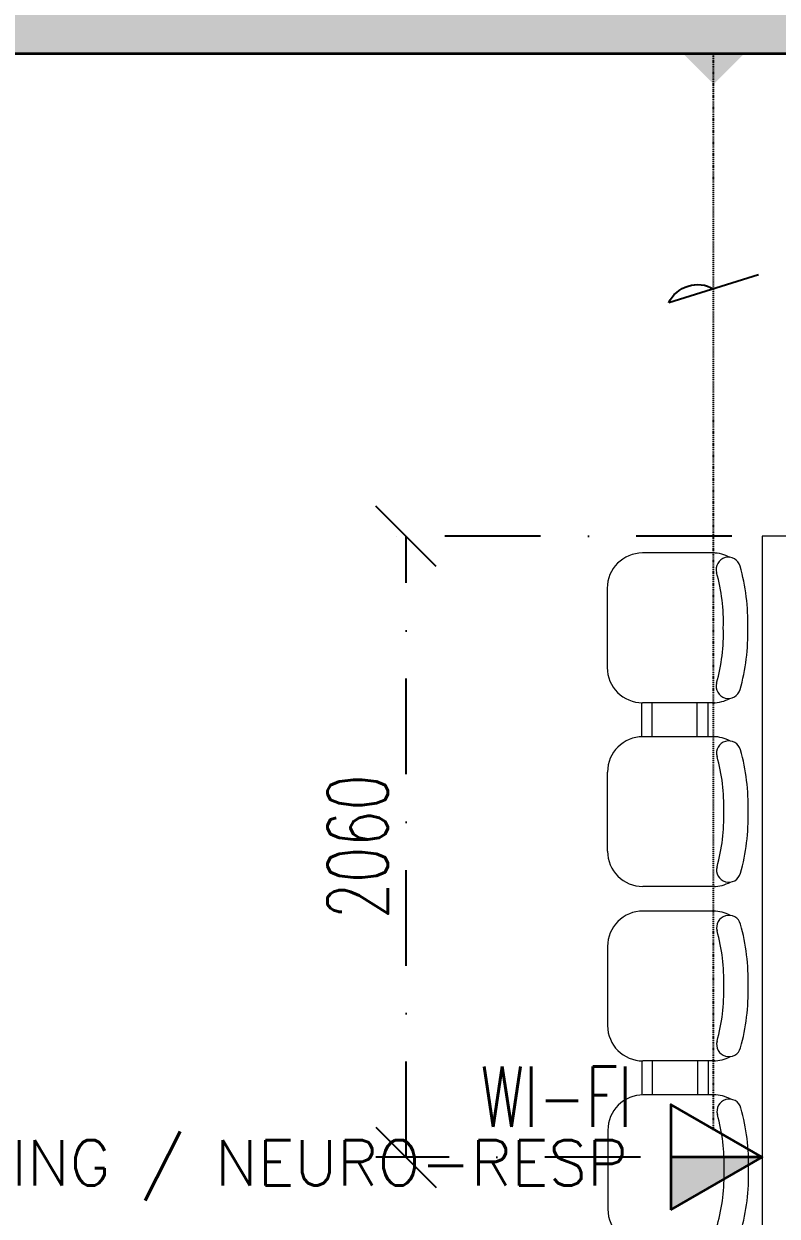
# Model space of a CAD drawing. Header units: inches. Extents: x -12418 to 57169, y -29325 to 19878.
# Drawn here: x 38448 to 40947, y -11003 to -7047 of the extents above; entities that cross this region are included whole.
import ezdxf
from ezdxf import colors
from ezdxf.entities.mleader import LeaderData, LeaderLine
from ezdxf.enums import TextEntityAlignment as Align
from ezdxf.math import Vec2, Vec3

# ---------------------------------------------------------------- set-up
doc = ezdxf.new("R2010")
doc.units = ezdxf.units.IN
doc.header["$LTSCALE"] = 25
doc.header["$MEASUREMENT"] = 0
doc.linetypes.add('DASHDOT', pattern=[25.4, 12.7, -6.35, 0, -6.35])
doc.layers.get('0').update_dxf_attribs({"color": 8})
doc.layers.get('Defpoints').update_dxf_attribs({"color": 8})
doc.layers.add('0 @ 50', color=8, linetype='Continuous')
doc.layers.add('T-WIRE', color=140, linetype='Continuous')
for name, color, linetype, lineweight in [('00-Ground Floor$0$72_EGR_BASE_TEXT', 252, 'Continuous', 5), ('00-Ground Floor$0$LOADING', 253, 'Continuous', 5), ('00-Ground Floor$0$Walls', 251, 'Continuous', 5), ('E-LITE-CLNG-CNDT', 6, 'DASHDOT', 35), ('T-CABL-TRAY', 60, 'Continuous', 35), ('T-DATA-CLNG-COND', 51, 'DASHDOT', 25), ('T-DATA-CLNG-COND @ 100', 51, 'DASHDOT', 25), ('T-DATA-DEVC-TYPE', 2, 'Continuous', 25), ('T-DATA-DIM', 251, 'DASHDOT', 25), ('T-DATA-DIM @ 100', 251, 'DASHDOT', 25), ('T-DATA-TEXT @ 100', 2, 'Continuous', 25), ('T-DATA-WALL @ 100', 33, 'Continuous', 35)]:
    doc.layers.add(name, color=color, linetype=linetype, lineweight=lineweight)
doc.styles.add('00-Ground Floor$0$SIMPLEX', font='SIMPLEX.shx', dxfattribs={"height": 150})
doc.styles.add('00-Ground Floor$0$Standard', font='arial.ttf')
doc.styles.add('DC_Elc_Romans', font='elc_romans.shx', dxfattribs={"width": 0.7})
doc.styles.add('DC_Simplex', font='SIMPLEX.shx', dxfattribs={"width": 0.7})
doc.dimstyles.new('DevCad-MM', dxfattribs={"dimscale": 0.01, "dimtxt": 2, "dimasz": 2, "dimexe": 1, "dimexo": 1, "dimgap": 0.6, "dimtad": 1, "dimdec": 0, "dimrnd": 10, "dimzin": 1, "dimdsep": 46, "dimtxsty": 'DC_Simplex', "dimblk1": 'OBLIQUE', "dimblk2": 'OBLIQUE', "dimsah": 1, "dimcen": 3, "dimclrd": 256, "dimclre": 256, "dimclrt": 45, "dimadec": 0, "dimazin": 0, "dimtfac": 1, "dimtdec": 0, "dimtix": 1, "dimtmove": 2, "dimatfit": 2, "dimldrblk": 'OBLIQUE', "dimfxl": 1, "dimtolj": 1, "dimtzin": 0, "dimarcsym": 0})

# ---------------------------------------------------------------- blocks, each defined once
blk = doc.blocks.new('00-Ground Floor$0$3 seats beam chair')
at = {"layer": '00-Ground Floor$0$LOADING', "ltscale": 20}
for p, q in [((-740534, -1008988.2), (-740317.9, -1008988.2)), ((-740534, -1008988.2), (-740295.5, -1008988.2)), ((-740178.3, -1009367.9), (-740178.3, -1009105.4)), ((-740534, -1009485), (-740295.5, -1009485)), ((-740511, -1009485), (-740511, -1009602.9)), ((-740474.9, -1009485), (-740474.9, -1009602.9)), ((-740325, -1009485), (-740325, -1009602.9)), ((-740290.3, -1009484.9), (-740290.3, -1009602.9)), ((-740534, -1009602.8), (-740295.5, -1009602.8)), ((-740178.3, -1009720), (-740178.3, -1009982.5)), ((-740534, -1010099.7), (-740295.5, -1010099.7)), ((-740534, -1010099.7), (-740317.9, -1010099.7)), ((-740512.3, -1010099.6), (-740512.3, -1010212.3)), ((-740476.2, -1010099.6), (-740476.2, -1010212.3)), ((-740326.3, -1010099.6), (-740326.3, -1010212.3)), ((-740291.5, -1010099.6), (-740291.5, -1010212.4)), ((-740535.3, -1010212.3), (-740319.1, -1010212.3)), ((-740535.3, -1010212.3), (-740296.7, -1010212.3)), ((-740179.5, -1010592), (-740179.5, -1010329.5)), ((-740535.3, -1010709.2), (-740296.7, -1010709.2)), ((-740512.3, -1010821.9), (-740512.3, -1010709.2)), ((-740476.2, -1010821.9), (-740476.2, -1010709.2)), ((-740326.3, -1010821.9), (-740326.3, -1010709.2)), ((-740291.5, -1010821.9), (-740291.5, -1010709.1)), ((-740534, -1010821.8), (-740295.5, -1010821.8)), ((-740534, -1010821.8), (-740317.9, -1010821.8)), ((-740178.3, -1011201.5), (-740178.3, -1010939)), ((-740534, -1011318.7), (-740295.5, -1011318.7))]:
    blk.add_line(p, q, dxfattribs=at)
for centre, radius, start, end in [((-740580.4, -1009042.7), 40.5, 344.361, 164.361), ((-740528.8, -1009105.4), 117.2, 90, 118.9699), ((-740295.5, -1009105.4), 117.2, 0, 90), ((-739957.4, -1009217.1), 687.4, 164.361, 181.6247), ((-739957.4, -1009217.1), 606.4, 164.361, 181.8419), ((-739957.4, -1009256.1), 687.4, 178.3753, 195.639), ((-739957.4, -1009256.1), 606.4, 178.1581, 195.639), ((-740295.5, -1009367.9), 117.2, 270, 0), ((-740580.4, -1009430.5), 40.5, 195.639, 15.639), ((-740528.8, -1009367.9), 117.2, 241.0301, 270), ((-740580.4, -1009657.4), 40.5, 344.361, 164.361), ((-740528.8, -1009720), 117.2, 90, 118.9699), ((-740295.5, -1009720), 117.2, 0, 90), ((-739957.4, -1009831.8), 687.4, 164.361, 181.6247), ((-739957.4, -1009831.8), 606.4, 164.361, 181.8419), ((-739957.4, -1009870.8), 687.4, 178.3753, 195.639), ((-739957.4, -1009870.8), 606.4, 178.1581, 195.639), ((-740295.5, -1009982.5), 117.2, 270, 0), ((-740580.4, -1010045.1), 40.5, 195.639, 15.639), ((-740528.8, -1009982.5), 117.2, 241.0301, 270), ((-740581.6, -1010266.9), 40.5, 344.361, 164.361), ((-740530.1, -1010329.5), 117.2, 90, 118.9699), ((-740296.7, -1010329.5), 117.2, 0, 90), ((-739958.7, -1010441.3), 687.4, 164.361, 181.6247), ((-739958.7, -1010441.3), 606.4, 164.361, 181.8419), ((-739958.7, -1010480.3), 687.4, 178.3753, 195.639), ((-739958.7, -1010480.3), 606.4, 178.1581, 195.639), ((-740296.7, -1010592), 117.2, 270, 0), ((-740581.6, -1010654.6), 40.5, 195.639, 15.639), ((-740530.1, -1010592), 117.2, 241.0301, 270), ((-740528.8, -1010939), 117.2, 90, 118.9699), ((-740295.5, -1010939), 117.2, 0, 90), ((-740580.4, -1010876.4), 40.5, 344.361, 164.361), ((-739957.4, -1011050.8), 687.4, 164.361, 181.6247), ((-739957.4, -1011050.8), 606.4, 164.361, 181.8419), ((-739957.4, -1011089.8), 687.4, 178.3753, 195.639), ((-739957.4, -1011089.8), 606.4, 178.1581, 195.639), ((-740295.5, -1011201.5), 117.2, 270, 0), ((-740580.4, -1011264.1), 40.5, 195.639, 15.639), ((-740528.8, -1011201.5), 117.2, 241.0301, 270)]:
    blk.add_arc(centre, radius, start, end, dxfattribs=at)
at = {"layer": '00-Ground Floor$0$LOADING', "ltscale": 10, "style": '00-Ground Floor$0$Standard'}
blk.add_attdef('NMF0003', text='', height=50, dxfattribs=at).set_placement((-740377, -1009031.1), align=Align.TOP_CENTER)
blk = doc.blocks.new('00-Ground Floor$0$seater 2')
at = {"layer": '00-Ground Floor$0$LOADING', "ltscale": 20}
for p, q in [((-944247.6, -393623.3, 0), (-943985.1, -393623.3, 0)), ((-943375.6, -393622, 0), (-943638.1, -393622, 0)), ((-944364.8, -393979, 0), (-944364.8, -393740.4, 0)), ((-943755.2, -393735.3, 0), (-943868, -393735.3, 0)), ((-943867.9, -393979, 0), (-943867.9, -393740.4, 0)), ((-943867.9, -393979, 0), (-943867.9, -393762.9, 0)), ((-943755.3, -393977.8, 0), (-943755.3, -393739.2, 0)), ((-943755.3, -393977.8, 0), (-943755.3, -393761.6, 0)), ((-943258.4, -393977.8, 0), (-943258.4, -393739.2, 0)), ((-943755.2, -393770, 0), (-943867.9, -393770, 0)), ((-943755.2, -393919.9, 0), (-943867.9, -393919.9, 0)), ((-943755.2, -393956, 0), (-943867.9, -393956, 0))]:
    blk.add_line(p, q, dxfattribs=at)
for centre, radius, start, end in [((-944247.6, -393740.4, 0), 117.2, 90, 180), ((-943985.1, -393740.4, 0), 117.2, 0, 90), ((-943638.1, -393739.2, 0), 117.2, 90, 180), ((-943375.6, -393739.2, 0), 117.2, 0, 90), ((-944247.6, -393973.8, 0), 117.2, 180, 208.9699), ((-944310.2, -394025.3, 0), 40.5, 74.361, 254.361), ((-944135.8, -393402.4, 0), 606.4, 254.361, 271.8419), ((-944096.8, -393402.4, 0), 606.4, 268.1581, 285.639), ((-943922.5, -394025.3, 0), 40.5, 285.639, 105.639), ((-943985.1, -393973.8, 0), 117.2, 331.0301, 0), ((-943638.1, -393972.5, 0), 117.2, 180, 208.9699), ((-943700.7, -394024.1, 0), 40.5, 74.361, 254.361), ((-943526.3, -393401.1, 0), 606.4, 254.361, 271.8419), ((-943487.3, -393401.1, 0), 606.4, 268.1581, 285.639), ((-943312.9, -394024.1, 0), 40.5, 285.639, 105.639), ((-943375.6, -393972.5, 0), 117.2, 331.0301, 0), ((-944135.8, -393402.4, 0), 687.4, 254.361, 271.6247), ((-944096.8, -393402.4, 0), 687.4, 268.3753, 285.639), ((-943526.3, -393401.1, 0), 687.4, 254.361, 271.6247), ((-943487.3, -393401.1, 0), 687.4, 268.3753, 285.639)]:
    blk.add_arc(centre, radius, start, end, dxfattribs=at)
blk = doc.blocks.new('00-Ground Floor')
at = {"layer": '00-Ground Floor$0$Walls'}
for p, q in [((43777.5, -8747.4, 0), (40897.1, -8747.4, 0)), ((40897.1, -8747.4, 0), (40897.1, -12867.4, 0))]:
    blk.add_line(p, q, dxfattribs=at)
at = {"layer": '00-Ground Floor$0$LOADING'}
for name, p, rotation in [('00-Ground Floor$0$seater 2', (-353238.7, 934455.5, 0), 90.00000000000001), ('00-Ground Floor$0$3 seats beam chair', (-699793.7, -1021309.7, 0), 180)]:
    blk.add_blockref(name, p, dxfattribs=dict(at, rotation=rotation))
at = {"layer": '00-Ground Floor$0$72_EGR_BASE_TEXT', "insert": (38375.4, -10750.8), "char_height": 150, "attachment_point": 2, "style": '00-Ground Floor$0$SIMPLEX'}
blk.add_mtext('RECEPTION AND WAITING / NEURO-RESP', dxfattribs=at)
blk = doc.blocks.new('*U43')
blk.add_hatch(color=254).paths.add_polyline_path([(-3.031, 1.75), (-3.031, 0), (0, 0)])
blk.add_line((0, 0), (-3.031, 0))
blk.add_lwpolyline([(-3.031, 1.75), (0, 0), (-3.031, -1.75)], close=True)
at = {"layer": 'T-DATA-DEVC-TYPE', "style": 'DC_Simplex', "width": 0.7, "flags": 8}
blk.add_attdef('DC_TYPE', (2.682, 5.634), '', height=2, rotation=360, dxfattribs=at)
blk = doc.blocks.new('*U114')
at = {"lineweight": 0}
h = blk.add_hatch(dxfattribs=at)
h.set_pattern_fill('HEX', color=253, scale=8, angle=90, style=0)
h.set_pattern_definition([(90, (5e-10, 4813.436), (-43.99409, 2e-12), [25.4, -50.8]), (210, (5e-10, 4813.436), (21.99705, -38.1), [25.4, -50.8]), (150, (5e-10, 4838.836), (-21.99705, -38.1), [25.4, -50.8])])
h.paths.add_polyline_path([(0, -10106), (150, -10106), (150, 0), (0, 0)])
at = {"color": 0}
blk.add_line((150, 0), (150, -10106), dxfattribs=at)
blk = doc.blocks.new('*U73')
blk.add_hatch(color=256).paths.add_polyline_path([(0, -1), (1, 0), (0, 1)])
blk = doc.blocks.new('W-TEL')
blk.add_line((-66, -212.7), (66, 212.7))
blk.add_arc((130.7, 76), 151.2, 115.3301, 210.179)
blk = doc.blocks.new('*U118')
at = {"layer": 'T-WIRE', "xscale": -0.006999999999825377, "yscale": 0.006999999999970897, "zscale": 0.006999999999999999}
blk.add_blockref('W-TEL', (0, 0), dxfattribs=at)
blk = doc.blocks.new('_OBLIQUE')
at = {"color": 0, "linetype": 'ByBlock'}
blk.add_line((-0.5, -0.5), (0.5, 0.5), dxfattribs=at)
blk = doc.blocks.new('*D179')
at = {"layer": 'Defpoints', "color": 0, "transparency": 16777216}
for p in [(39716, -8747.4), (40897.1, -8747.4, 0), (40594, -10807.4, 0)]:
    blk.add_point(p, dxfattribs=at)
at = {"layer": 'T-DATA-DIM', "lineweight": -2, "transparency": 16777216}
for p, q in [((40797.1, -8747.4), (39616, -8747.4)), ((39716, -10807.4), (39716, -8747.4)), ((40494, -10807.4), (39616, -10807.4))]:
    blk.add_line(p, q, dxfattribs=at)
at = {"layer": 'T-DATA-DIM', "lineweight": -2, "transparency": 16777216, "xscale": 200, "yscale": 200, "zscale": 200}
for p, rotation in [((39716, -8747.4), 90), ((39716, -10807.4), 270)]:
    blk.add_blockref('_OBLIQUE', p, dxfattribs=dict(at, rotation=rotation))
at = {"layer": 'T-DATA-DIM', "color": 45, "transparency": 16777216, "insert": (39556, -9777.4), "char_height": 200, "attachment_point": 5, "rotation": 90, "style": 'DC_Simplex'}
blk.add_mtext('\\A1;2060', dxfattribs=at)

msp = doc.modelspace()

# ---------------------------------------------------------------- linework, layer by layer
at = {"layer": 'T-DATA-CLNG-COND', "ltscale": 0.01, "elevation": 0}
msp.add_lwpolyline([(40736.4, -10717.7), (40736.4, -7147.4)], dxfattribs=at)

# ---------------------------------------------------------------- block references
at = {"layer": '0 @ 50', "xscale": 100, "yscale": 100, "zscale": 100, "rotation": 90.00000000000001}
msp.add_blockref('*U118', (40736.4, -7926.8), dxfattribs=at)
at = {"layer": 'E-LITE-CLNG-CNDT'}
msp.add_blockref('00-Ground Floor', (0, 0), dxfattribs=at)
at = {"layer": 'T-CABL-TRAY', "linetype": 'Continuous', "rotation": 270}
msp.add_blockref('*U114', (46482.9, -6997.4, 0), dxfattribs=at)
at = {"layer": 'T-DATA-CLNG-COND @ 100', "xscale": -100, "yscale": 100, "zscale": 100, "rotation": 90.00000000001782}
msp.add_blockref('*U73', (40736.4, -7147.4, 0), dxfattribs=at)
at = {"layer": 'T-DATA-WALL @ 100'}
ref = msp.add_blockref('*U43', (40897.1, -10807.4, 0), dxfattribs=dict(at, xscale=-100, yscale=100, zscale=100, rotation=180))
ref.add_attrib('DC_TYPE', 'WI-FI', (39963.4, -10706.3, 0), dxfattribs={"layer": 'T-DATA-DEVC-TYPE', "height": 200, "style": 'DC_Simplex', "width": 0.7, "flags": 8})

# ---------------------------------------------------------------- dimensions: what is measured, and where the dimension line sits
at = {"layer": 'T-DATA-DIM @ 100'}
dim = msp.add_linear_dim(base=(39716, -8747.4), p1=(40594, -10807.4, 0), p2=(40897.1, -8747.4, 0), angle=90, dimstyle='DevCad-MM', override={"dimscale": 100, "dimtix": 1, "dimtofl": 1, "dimtmove": 2, "dimatfit": 2}, dxfattribs=at)
dim.commit()
dim.dimension.update_dxf_attribs({"geometry": '*D179', "text_midpoint": (39556, -9777.4)})

# ---------------------------------------------------------------- leaders
at = {"layer": 'T-DATA-TEXT @ 100'}
ml = msp.add_multileader_mtext('Standard', dxfattribs=at)
ml.set_content('WALL MOUNTED \\PJUNCTION BOX', color=256, style='DC_Elc_Romans')
ml.set_leader_properties(color=45)
ml.build(insert=Vec2(0, 0))
ml.multileader.update_dxf_attribs({"dogleg_length": 2, "arrow_head_size": 200, "scale": 100})
ctx = ml.context
ctx.base_point, ctx.scale, ctx.char_height, ctx.arrow_head_size, ctx.landing_gap_size, ctx.plane_origin = Vec3(38034.5, -12234.3), 100, 200, 200, 200, Vec3(38783.7, -9732)
notes = []
notes.append((ctx, [(0, (1, 1, 0), (37624.4, -12234.3), (1, 0), 410.1, [(2, [(36049.5, -10038.5)], 0, [])])]))
ctx.mtext.insert, ctx.mtext.flow_direction = Vec3(38234.5, -12134.3), 5
ml = msp.add_multileader_mtext('Standard', dxfattribs=at)
ml.set_content('FURNITURE MOUNTED', color=256, style='DC_Elc_Romans')
ml.set_leader_properties(color=45)
ml.build(insert=Vec2(0, 0))
ml.multileader.update_dxf_attribs({"dogleg_length": 2, "arrow_head_size": 200, "scale": 100})
ctx = ml.context
ctx.base_point, ctx.scale, ctx.char_height, ctx.arrow_head_size, ctx.landing_gap_size, ctx.plane_origin = Vec3(38034.5, -11804.1), 100, 200, 200, 200, Vec3(39258.4, -10220.9)
notes.append((ctx, [(0, (1, 1, 0), (37834.5, -11804.1), (1, 0), 200, [(0, [(37961.1, -10476)], 0, [])])]))
ctx.mtext.insert, ctx.mtext.flow_direction = Vec3(38234.5, -11704.1), 5
for ctx, leaders in notes:
    for number, flags, end, landing, length, lines in leaders:
        leader = LeaderData()
        leader.index, (leader.has_last_leader_line, leader.has_dogleg_vector, leader.attachment_direction) = number, flags
        leader.last_leader_point, leader.dogleg_vector, leader.dogleg_length = Vec3(end), Vec3(landing), length
        for number, points, colour, breaks in lines:
            line = LeaderLine()
            line.index, line.vertices, line.color, line.breaks = number, Vec3.list(points), colors.encode_raw_color(colour), breaks
            leader.lines.append(line)
        ctx.leaders.append(leader)

doc.saveas('drawing.dxf')
